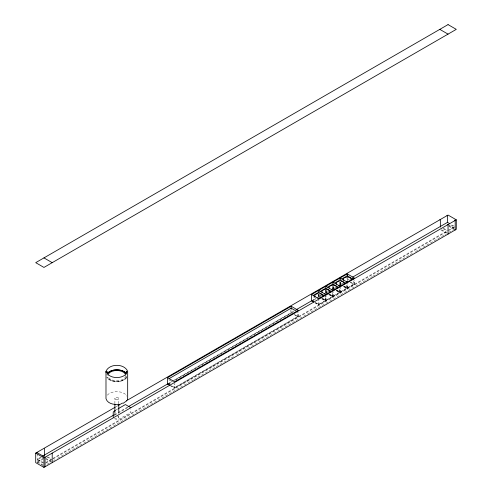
<?xml version="1.0" encoding="UTF-8"?>
<svg xmlns="http://www.w3.org/2000/svg" width="492" height="492" viewBox="0 0 492 492"><rect width="100%" height="100%" fill="white"/><g stroke="black" fill="none" stroke-linecap="round" stroke-linejoin="round"><path stroke-width="0.37" stroke-dasharray="2.46 1.84" d="M114.894 403.772L114.894 398.243M118.769 403.772L118.769 398.243M115.805 406.872L117.797 405.722M116.1 409.934L117.428 409.166M40.602 457.271L37.355 459.147L44.501 463.273M114.359 414.688L127.662 407.007M167.741 383.871L172.403 381.177M172.674 381.023L293.988 310.981M311.787 300.704L316.024 298.263M316.608 297.924L321.264 295.237M325.255 292.931L328.066 291.307M331.909 289.087L335.483 287.027M339.228 284.862L342.635 282.9M349.203 279.099L346.977 280.391L346.977 278.275M168.018 384.031L172.009 381.724M174.672 380.187L291.172 312.924L291.172 309.081M312.063 300.864L316.024 298.576M318.939 293.755L318.939 296.578L321.19 295.594M326.085 290.335L326.356 292.611L328.336 291.467M333.232 286.916L333.508 288.484L335.483 287.34M340.378 282.082L340.655 284.358L342.635 283.214M41.254 457.529L37.355 459.78L44.501 463.907M114.359 415.322L128.332 407.259M168.91 383.828L172.237 381.909M175.564 379.99L293.318 312.002M313.281 300.477L315.944 298.939M319.265 297.02L321.264 295.87M326.583 292.795L328.582 291.645M333.902 288.57L335.901 287.42M340.556 284.733L342.555 283.577M43.856 457.935L36.808 462.006L43.204 465.696M43.204 458.944L37.355 462.32L37.355 453.532M297.765 316.418L174.617 387.518L171.314 385.617M325.261 300.544L318.662 304.357L315.36 302.451M332.407 296.418L325.809 300.231L322.512 298.324M339.554 292.291L332.955 296.104L329.658 294.198M346.7 288.164L340.101 291.977L336.805 290.071M353.846 284.038L347.247 287.851L343.951 285.944M174.617 387.837L297.765 316.737L297.765 311.092M318.662 304.671L325.261 300.864L325.261 297.334M325.809 300.544L332.407 296.738L332.407 292.506M332.955 296.418L339.554 292.611L339.554 286.965M340.101 292.291L346.7 288.484L346.7 284.954M347.247 288.164L353.846 284.358L353.846 278.712M45.805 462.523L51.648 459.147M52.982 458.378L446.834 230.988M447.499 230.607L454.645 226.48L451.398 224.604M45.805 463.156L51.648 459.78M52.982 459.011L446.834 231.627M448.796 230.49L454.645 227.113L450.094 224.487M47.103 464.313L51.648 461.687M53.646 460.537L54.975 459.768M57.638 458.23L193.356 379.873M194.02 379.486L233.94 356.442M236.603 354.904L372.321 276.547M372.985 276.166L412.905 253.122M415.562 251.584L446.164 233.915M448.796 232.396L453.347 229.77M339.326 281.731L340.101 281.676M318.662 294.056L319.05 294.068M114.433 418.747L117.059 419.455L118.836 419.239L130.854 412.413L130.854 409.055M448.046 224.573L454.393 228.239M448.796 225.643L453.993 228.645M448.796 226.277L453.993 229.278M443.599 228.356L446.847 230.231M442.948 228.614L446.847 230.865M441.65 229.77L447.499 233.147M440.998 230.028L446.195 233.03M350.501 282.107L354.4 284.358L354.4 280.126M350.224 282.267L354.123 284.517L354.123 280.286M343.625 286.073L347.524 288.324L347.524 283.386M344 286.608L347.247 288.484L347.247 283.933M343.404 286.578L346.977 288.644L346.977 284.413M336.479 290.2L340.378 292.451L340.378 287.512M336.202 290.36L340.101 292.611L340.101 287.672M336.257 290.704L339.831 292.771L339.831 288.54M329.332 294.327L333.232 296.578L333.232 292.346M329.056 294.487L332.955 296.738L332.955 291.799M328.447 294.45L332.678 296.897L332.678 292.66M322.186 298.453L326.085 300.704L326.085 295.766M321.959 298.644L325.809 300.864L325.809 296.313M321.633 298.773L325.532 301.024L325.532 296.086M313.386 296.861L315.36 298.004M315.04 302.58L318.939 304.831L318.939 300.6M314.763 302.74L318.662 304.991L318.662 300.44M294.419 314.486L298.318 316.737L298.318 312.506M294.468 314.831L298.041 316.897L298.041 312.66M168.676 379.646L171.972 381.552M170.656 385.55L174.888 387.997L174.888 383.766M170.066 385.531L174.617 388.157L174.617 383.606M47.749 456.896L51.002 458.772M46.451 456.779L51.002 459.405M45.805 458.31L51.002 461.312M45.805 458.944L51.002 461.945M37.355 461.687L43.204 465.063M347.247 277.728L347.247 280.551M340.655 282.242L340.655 284.358M340.101 282.242L340.101 284.677M339.831 281.695L339.831 284.517M333.508 286.369L333.508 288.484M332.955 286.369L332.955 288.804M332.678 286.529L332.678 288.644M326.356 290.495L326.356 292.611M325.809 290.108L325.809 292.931M325.532 289.948L325.532 292.771M319.21 294.622L319.21 296.738M318.662 293.915L318.662 297.051M318.386 294.782L318.386 296.897M290.895 309.948L290.895 312.771M118.769 415.765L118.769 417.487M114.894 412.917L114.894 415.961M117.656 416.367A1.943 1.119 0 0 1 118.424 418.034A1.943 1.119 0 0 1 115.46 418.182M126.887 376.14A10.092 5.824 0 0 1 117.711 381.435A10.092 5.824 0 0 1 107.084 377.136M125.694 376.079A8.899 5.135 0 0 1 116.832 380.765A8.899 5.135 0 0 1 107.969 376.079M126.444 377.093A9.951 5.744 0 0 1 116.832 381.355A9.951 5.744 0 0 1 107.219 377.093M126.346 378.17A10.498 6.058 0 0 1 115.921 381.644A10.498 6.058 0 0 1 106.696 377.173M107.324 395.174A10.498 6.058 0 0 1 117.748 391.7A10.498 6.058 0 0 1 126.973 396.171M115.718 399.264A1.943 1.119 0 0 0 118.769 398.44A1.943 1.119 0 0 0 116.014 397.327A1.943 1.119 0 0 0 115.718 399.264"/><path stroke-width="0.74" d="M127.336 399.805L127.674 398.668L127.674 371.368C124.458 363.317 109.206 363.317 105.989 371.368L105.989 398.668C107.607 404.135 114.827 404.922 119.617 404.307M106.918 372.413L106.918 371.417L106.918 372.893M114.894 412.917L114.894 404.338M118.769 412.917L118.769 404.338M126.745 372.413L126.745 371.417L126.745 372.893M126.665 400.875L123.031 403.385M125.054 375.082C120.3 378.409 113.314 378.422 108.615 375.082M126.45 400.728L448.046 215.053L456.293 219.813L456.293 229.34L43.954 467.4L35.707 462.64L35.707 453.114L115.14 407.253M118.467 405.334L122.459 403.028M167.465 377.678L291.172 306.258L298.318 310.384L174.617 381.804L167.465 377.678L167.465 384.031L169.414 385.156M311.516 294.517L347.247 273.884L354.4 278.011L318.662 298.644L311.516 294.517L311.516 300.864L313.465 301.99M169.346 378.496L291.172 308.164L296.448 311.215M313.386 295.341L318.662 292.291L323.939 295.341M319.874 291.596L325.809 288.164L331.085 291.215M327.678 287.088L332.955 284.038L338.232 287.088M334.824 282.962L340.101 279.911L345.384 282.962M341.971 278.835L347.247 275.784L353.188 279.216M115.435 410.316L113.246 412.013L113.172 417.161M118.092 408.784L125.398 404.565L130.854 407.702M42.552 456.146L113.695 415.076M128.332 406.626L167.581 383.963M295.981 309.831L311.946 300.612M352.53 277.18L447.499 222.353L449.448 223.479M35.707 453.114L43.954 457.88L456.293 219.813M439.799 29.36L448.046 34.12M446.945 215.687L447.499 216.006L447.499 222.599M454.645 220.133L455.192 220.447L455.192 229.973L454.645 229.653M439.799 219.813L440.352 220.133L440.352 227.113M447.499 224.26L448.046 224.573L448.046 234.1M340.101 278.011L347.247 282.137M332.955 282.137L340.101 286.264M325.809 286.264L332.955 290.391M318.662 290.391L325.809 294.517M312.063 300.864L313.386 301.627M43.954 257.9L52.201 262.66M167.741 383.871L169.691 384.996M36.808 452.48L45.055 457.24L45.055 466.767M347.247 274.198L347.247 276.313M340.101 278.324L340.101 280.44M332.955 282.451L332.955 284.567M325.809 286.578L325.809 288.693M318.662 290.704L318.662 292.82M291.172 306.577L291.172 308.693M105.989 371.368L105.989 372.462M52.201 453.114L52.201 462.64M44.501 448.673L44.501 455.653M43.954 457.88L43.954 467.4M107.969 375.181A8.899 5.135 0 0 1 116.832 370.494A8.899 5.135 0 0 1 125.694 375.181M107.084 374.123A10.092 5.824 0 0 1 115.952 369.824A10.092 5.824 0 0 1 125.977 373.17M107.219 374.123A9.951 5.744 0 0 1 116.832 369.861A9.951 5.744 0 0 1 126.444 374.123M107.324 373.047A10.498 6.058 0 0 1 108.234 372.13M125.429 372.13A10.498 6.058 0 0 1 126.346 373.047M349.123 277.377A3.887 2.245 0 0 1 351.073 279.77M348.68 281.436A3.887 2.245 0 0 1 346.282 281.522M343.73 280.305A3.887 2.245 0 0 1 344.412 277.808A3.887 2.245 0 0 1 348.68 277.26M341.534 285.563A3.887 2.245 0 0 1 341.073 285.649M340.593 285.704A3.887 2.245 0 0 1 338.668 285.563M336.405 284.167A3.887 2.245 0 0 1 338.668 281.387M341.073 281.301A3.887 2.245 0 0 1 342.389 281.658M342.764 281.836A3.887 2.245 0 0 1 343.982 283.613M331.079 285.631A3.887 2.245 0 0 1 335.243 285.784A3.887 2.245 0 0 1 336.774 288.023M334.388 289.69A3.887 2.245 0 0 1 331.989 289.776M329.136 288.023A3.887 2.245 0 0 1 330.667 285.784M329.628 292.15A3.887 2.245 0 0 1 329.505 292.42M327.242 293.816A3.887 2.245 0 0 1 324.376 293.816M322.112 292.42A3.887 2.245 0 0 1 324.376 289.64M324.843 289.554A3.887 2.245 0 0 1 326.774 289.554M327.242 289.64A3.887 2.245 0 0 1 329.689 291.867M319.628 293.681A3.887 2.245 0 0 1 322.358 296.547M319.628 298.029A3.887 2.245 0 0 1 317.697 298.029M314.96 296.547A3.887 2.245 0 0 1 318.176 293.626M448.046 24.6L35.707 262.66L43.954 267.427L456.293 29.36L448.046 24.6"/></g></svg>
